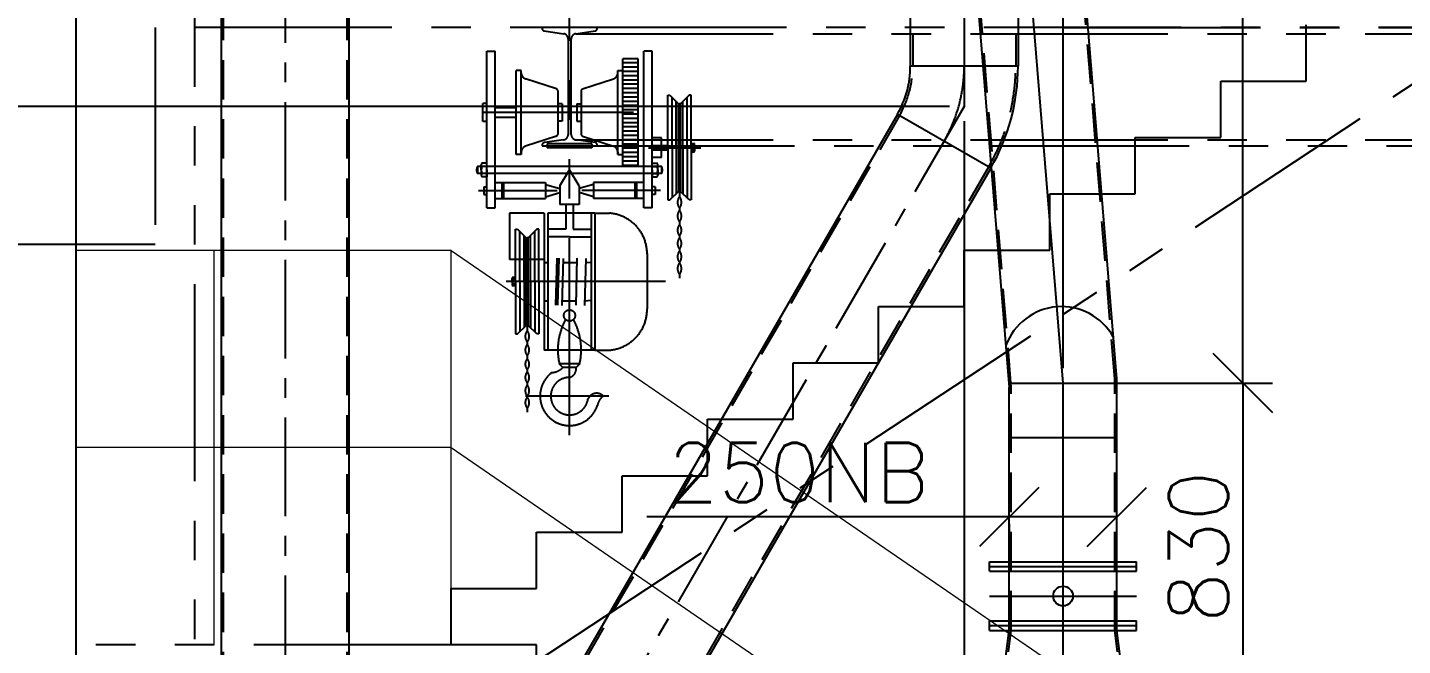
# Model space of a CAD drawing. Header units: inches. Extents: x 0 to 157513, y -28488 to 35640.
# Drawn here: x 18911 to 22395, y 20677 to 22244 of the extents above; entities that cross this region are included whole.
import ezdxf

# ---------------------------------------------------------------- set-up
doc = ezdxf.new("R2010")
doc.units = ezdxf.units.IN
doc.header["$LTSCALE"] = 400
doc.header["$MEASUREMENT"] = 0
for name, pattern in [('CENTER', [2, 1.25, -0.25, 0.25, -0.25]), ('DASHED2', [0.375, 0.25, -0.125]), ('HIDDEN2', [4.7625, 3.175, -1.5875]), ('PHANTOM', [2.5, 1.25, -0.25, 0.25, -0.25, 0.25, -0.25])]:
    doc.linetypes.add(name, pattern=pattern)
for name, color, linetype in [('BF', 8, 'PHANTOM'), ('cen', 1, 'CENTER'), ('hid', 3, 'HIDDEN2')]:
    doc.layers.add(name, color=color, linetype=linetype)
doc.styles.add('ROMANS', font='romans')
doc.dimstyles.new('SAM2 60 SC', dxfattribs={"dimscale": 60, "dimtxt": 2.5, "dimasz": 2.5, "dimexe": 1.25, "dimexo": 0.625, "dimtad": 1, "dimtoh": 1, "dimdec": 0, "dimdsep": 46, "dimtxsty": 'ROMANS', "dimblk": 'OBLIQUE', "dimcen": 2.5, "dimclrd": 1, "dimclre": 1, "dimclrt": 256, "dimadec": 0, "dimazin": 2, "dimtfac": 1, "dimtdec": 0, "dimtofl": 0, "dimtmove": 0, "dimatfit": 3, "dimfxl": 1, "dimtolj": 1, "dimtzin": 0, "dimarcsym": 1})

# ---------------------------------------------------------------- blocks, each defined once
blk = doc.blocks.new('_OBLIQUE')
at = {"color": 0, "linetype": 'ByBlock'}
blk.add_line((-0.5, -0.5), (0.5, 0.5), dxfattribs=at)
blk = doc.blocks.new('*D46')
at = {"color": 1, "lineweight": -2}
for p, q in [((21671.6, 21040.9), (21671.6, 21078.4)), ((21398.6, 21003.4), (20480.8, 21003.4)), ((21671.6, 21003.4), (21398.6, 21003.4)), ((21398.6, 20986.3), (21398.6, 20928.4))]:
    blk.add_line(p, q, dxfattribs=at)
at = {"layer": 'Defpoints', "color": 0}
for p in [(21398.6, 21023.8, 6870.3), (21671.6, 21003.4, 6870.3), (21671.6, 21003.4)]:
    blk.add_point(p, dxfattribs=at)
at = {"color": 1, "lineweight": -2, "xscale": 150, "yscale": 150, "zscale": 150, "rotation": 180}
blk.add_blockref('_OBLIQUE', (21398.6, 21003.4), dxfattribs=at)
at = {"color": 1, "lineweight": -2, "xscale": 150, "yscale": 150, "zscale": 150}
blk.add_blockref('_OBLIQUE', (21671.6, 21003.4), dxfattribs=at)
at = {"insert": (20864.7, 21115.9), "char_height": 150, "attachment_point": 5, "style": 'ROMANS'}
blk.add_mtext('\\A1;250NB', dxfattribs=at)
blk = doc.blocks.new('611bf4strgesv')
at = {"layer": 'BF'}
for p, q in [((-12510.6, 31517.3, 405.4), (-12510.6, 23887.1, 405.4)), ((-11560.6, 30133.7, 405.4), (-11560.6, 31195.2, 405.4)), ((-12610.6, 31167.3, 415), (-12610.6, 30617.3, 415)), ((-7010.6, 31167.3, -1334.8), (-12610.6, 31167.3, -1334.8)), ((-11643.9, 29560.3, 405.4), (-9207.1, 31167.6, 405.4)), ((-11490.2, 31167.3, -665819.8), (-11630.2, 31167.3, -665819.8)), ((-11630.2, 31167.3, -665819.8), (-11630.2, 31165.5, -665819.8)), ((-11625, 31158.8, -665819.8), (-11576, 31151.9, -665819.8)), ((-11544.4, 31151.9, -665819.8), (-11495.2, 31158.8, -665819.8)), ((-11544.4, 31151.9, -665903.6), (-4810.2, 31151.9, -665903.6)), ((-11490.2, 31165.5, -665819.8), (-11490.2, 31167.3, -665819.8)), ((-10310.1, 31167.3, -665903.6), (-4810.2, 31167.3, -665903.6)), ((-9694, 31031.7, 416.2), (-9694, 31174.6, 416.2)), ((-11563.9, 31138.1, -665819.8), (-11563.9, 30896.6, -665819.8)), ((-11556.4, 30896.6, -665819.8), (-11556.4, 31138.1, -665819.8)), ((-11770.4, 30710.1, 405.4), (-11770.4, 31107.4, 405.4)), ((-11770.4, 31107.4, 405.4), (-11748.9, 31107.4, 405.4)), ((-11748.9, 30710.1, 405.4), (-11748.9, 31107.4, 405.4)), ((-11425.4, 30815.4, 405.4), (-11425.4, 31088.4, 405.4)), ((-11387, 31088.4, 405.4), (-11425.4, 31088.4, 405.4)), ((-11387, 31077.6, 405.4), (-11425.4, 31077.6, 405.4)), ((-11387, 30815.4, 405.4), (-11387, 31088.4, 405.4)), ((-11372.3, 30710.1, 405.4), (-11372.3, 31107.4, 405.4)), ((-11350.8, 31107.4, 405.4), (-11372.3, 31107.4, 405.4)), ((-11350.8, 30710.1, 405.4), (-11350.8, 31107.4, 405.4)), ((-11695.8, 30845.2, 405.4), (-11695.8, 31058.7, 405.4)), ((-11682.9, 31058.7, 405.4), (-11695.8, 31058.7, 405.4)), ((-11682.9, 30845.2, 405.4), (-11682.9, 31058.7, 405.4)), ((-11438.3, 30845.2, 405.4), (-11438.3, 31058.7, 405.4)), ((-11438.3, 31058.7, 405.4), (-11425.4, 31058.7, 405.4)), ((-11438.3, 31058.7, 405.4), (-11425.4, 31058.7, 405.4)), ((-11387, 31066.8, 405.4), (-11425.4, 31066.8, 405.4)), ((-11387, 31056, 405.4), (-11425.4, 31056, 405.4)), ((-11387, 31045.2, 405.4), (-11425.4, 31045.2, 405.4)), ((-11593.8, 31011.8, 405.4), (-11671.8, 31037.3, 405.4)), ((-11590.1, 31006.7, 405.4), (-11590.1, 30897.2, 405.4)), ((-11531.1, 31006.7, 405.4), (-11531.1, 30897.2, 405.4)), ((-11527.4, 31011.8, 405.4), (-11449.4, 31037.3, 405.4)), ((-11387, 31034.3, 405.4), (-11425.4, 31034.3, 405.4)), ((-11387, 31023.5, 405.4), (-11425.4, 31023.5, 405.4)), ((-11387, 31012.7, 405.4), (-11425.4, 31012.7, 405.4)), ((-9910.7, 30888.8, 416.2), (-9910.7, 31031.7, 416.2)), ((-9910.7, 31031.7, 416.2), (-9694, 31031.7, 416.2)), ((-11780, 30928.9, 405.4), (-11780, 30975, 405.4)), ((-11770.4, 30975, 405.4), (-11780, 30975, 405.4)), ((-11579.3, 30973.9, 405.4), (-11590.1, 30973.9, 405.4)), ((-11579.3, 30973.9, 405.4), (-11579.3, 30930, 405.4)), ((-11541.9, 30973.9, 405.4), (-11541.9, 30930, 405.4)), ((-11541.9, 30973.9, 405.4), (-11531.1, 30973.9, 405.4)), ((-11387, 31001.9, 405.4), (-11425.4, 31001.9, 405.4)), ((-11387, 30991.1, 405.4), (-11425.4, 30991.1, 405.4)), ((-11387, 30980.3, 405.4), (-11425.4, 30980.3, 405.4)), ((-11311.6, 30995.6, 405.4), (-11306.2, 30995.6, 405.4)), ((-11311.6, 30862.9, 405.4), (-11311.6, 30995.6, 405.4)), ((-11306.2, 30995.6, 405.4), (-11284.6, 30973.9, 405.4)), ((-11300.8, 30862.9, 405.4), (-11300.8, 30990.2, 405.4)), ((-11290, 30862.9, 405.4), (-11290, 30979.4, 405.4)), ((-11284.6, 30973.9, 405.4), (-11281.9, 30973.9, 405.4)), ((-11284.6, 30862.9, 405.4), (-11284.6, 30973.9, 405.4)), ((-11279.2, 30973.9, 405.4), (-11281.9, 30973.9, 405.4)), ((-11257.5, 30995.6, 405.4), (-11279.2, 30973.9, 405.4)), ((-11279.2, 30862.9, 405.4), (-11279.2, 30973.9, 405.4)), ((-11273.8, 30862.9, 405.4), (-11273.8, 30979.4, 405.4)), ((-11262.9, 30862.9, 405.4), (-11262.9, 30990.2, 405.4)), ((-11252.1, 30995.6, 405.4), (-11257.5, 30995.6, 405.4)), ((-11252.1, 30862.9, 405.4), (-11252.1, 30995.6, 405.4)), ((-11398.1, 30951.9, 405.4), (-11782.3, 30951.9, 405.4)), ((-11695.8, 30964.3, 405.4), (-11748.9, 30964.3, 405.4)), ((-11695.8, 30939.5, 405.4), (-11748.9, 30939.5, 405.4)), ((-11387, 30969.4, 405.4), (-11425.4, 30969.4, 405.4)), ((-11387, 30958.6, 405.4), (-11425.4, 30958.6, 405.4)), ((-11387, 30947.8, 405.4), (-11425.4, 30947.8, 405.4)), ((-11387, 30937, 405.4), (-11425.4, 30937, 405.4)), ((-11770.4, 30928.9, 405.4), (-11780, 30928.9, 405.4)), ((-11579.3, 30930, 405.4), (-11590.1, 30930, 405.4)), ((-11541.9, 30930, 405.4), (-11531.1, 30930, 405.4)), ((-11387, 30926.2, 405.4), (-11425.4, 30926.2, 405.4)), ((-11387, 30915.4, 405.4), (-11425.4, 30915.4, 405.4)), ((-11387, 30904.5, 405.4), (-11425.4, 30904.5, 405.4)), ((-11593.8, 30892, 405.4), (-11671.8, 30866.6, 405.4)), ((-11630.2, 30869.7, -665819.8), (-11630.2, 30867.3, -665819.8)), ((-11630.2, 30867.3, -665819.8), (-11490.2, 30867.3, -665819.8)), ((-11576, 30882.7, -665819.8), (-11623.2, 30876.1, -665819.8)), ((-11503.8, 30873, 405.4), (-11617.4, 30873, 405.4)), ((-11617.4, 30873, 405.4), (-11617.4, 30862.2, 405.4)), ((-11544.4, 30882.7, -665903.6), (-4810.2, 30882.7, -665903.6)), ((-11495.3, 30875.8, -665819.8), (-11544.4, 30882.7, -665819.8)), ((-11527.4, 30892, 405.4), (-11449.4, 30866.6, 405.4)), ((-11503.8, 30873, 405.4), (-11503.8, 30862.2, 405.4)), ((-11490.2, 30867.3, -665819.8), (-11490.2, 30869.1, -665819.8)), ((-11490.2, 30867.3, -665903.6), (-4810.2, 30867.3, -665903.6)), ((-11387, 30893.7, 405.4), (-11425.4, 30893.7, 405.4)), ((-11387, 30882.9, 405.4), (-11425.4, 30882.9, 405.4)), ((-11387, 30872.1, 405.4), (-11425.4, 30872.1, 405.4)), ((-11327.5, 30887.9, 405.4), (-11350.8, 30887.9, 405.4)), ((-11350.8, 30868.2, 405.4), (-11311.6, 30868.2, 405.4)), ((-11327.5, 30837.9, 405.4), (-11327.5, 30887.9, 405.4)), ((-11252.1, 30862.9, 405.4), (-11252.1, 30873.7, 405.4)), ((-11252.1, 30873.7, 405.4), (-11244.6, 30873.7, 405.4)), ((-11252.1, 30868.3, 405.4), (-11244.6, 30868.3, 405.4)), ((-11243.5, 30862.9, 405.4), (-11243.5, 30871, 405.4)), ((-10127.3, 30745.9, 416.2), (-10127.3, 30888.8, 416.2)), ((-10127.3, 30888.8, 416.2), (-9910.7, 30888.8, 416.2)), ((-11682.9, 30845.2, 405.4), (-11695.8, 30845.2, 405.4)), ((-11682.9, 30851.2, 405.4), (-11682.9, 30845.2, 405.4)), ((-11503.8, 30862.2, 405.4), (-11617.4, 30862.2, 405.4)), ((-11438.3, 30851.2, 405.4), (-11438.3, 30845.2, 405.4)), ((-11438.3, 30845.2, 405.4), (-11425.4, 30845.2, 405.4)), ((-11387, 30861.3, 405.4), (-11425.4, 30861.3, 405.4)), ((-11387, 30850.4, 405.4), (-11425.4, 30850.4, 405.4)), ((-11387, 30839.6, 405.4), (-11425.4, 30839.6, 405.4)), ((-11360.2, 30862.9, 405.4), (-11228.1, 30862.9, 405.4)), ((-11350.8, 30857.6, 405.4), (-11311.6, 30857.6, 405.4)), ((-11327.5, 30837.9, 405.4), (-11350.8, 30837.9, 405.4)), ((-11311.6, 30862.9, 405.4), (-11311.6, 30730.3, 405.4)), ((-11300.8, 30862.9, 405.4), (-11300.8, 30735.7, 405.4)), ((-11290, 30862.9, 405.4), (-11290, 30746.5, 405.4)), ((-11284.6, 30862.9, 405.4), (-11284.6, 30751.9, 405.4)), ((-11279.2, 30862.9, 405.4), (-11279.2, 30751.9, 405.4)), ((-11273.8, 30862.9, 405.4), (-11273.8, 30746.5, 405.4)), ((-11262.9, 30862.9, 405.4), (-11262.9, 30735.7, 405.4)), ((-11252.1, 30862.9, 405.4), (-11252.1, 30730.3, 405.4)), ((-11252.1, 30862.9, 405.4), (-11252.1, 30852.1, 405.4)), ((-11252.1, 30857.5, 405.4), (-11244.6, 30857.5, 405.4)), ((-11252.1, 30852.1, 405.4), (-11244.6, 30852.1, 405.4)), ((-11243.5, 30862.9, 405.4), (-11243.5, 30854.8, 405.4)), ((-11327.5, 30815.4, 405.4), (-11793.7, 30815.4, 405.4)), ((-11793.7, 30815.4, 405.4), (-11793.7, 30797.4, 405.4)), ((-11327.5, 30797.4, 405.4), (-11793.7, 30797.4, 405.4)), ((-11784.2, 30806.4, 405.4), (-11784.2, 30819.4, 405.4)), ((-11784.2, 30806.4, 405.4), (-11784.2, 30793.4, 405.4)), ((-11770.4, 30823.7, 405.4), (-11782.5, 30823.7, 405.4)), ((-11770.4, 30815.1, 405.4), (-11782.5, 30815.1, 405.4)), ((-11770.4, 30797.8, 405.4), (-11782.5, 30797.8, 405.4)), ((-11770.4, 30806.4, 405.4), (-11770.4, 30823.7, 405.4)), ((-11770.4, 30806.4, 405.4), (-11770.4, 30789.1, 405.4)), ((-11585.1, 30765.9, 405.4), (-11560.6, 30806.4, 405.4)), ((-11536.1, 30765.9, 405.4), (-11560.6, 30806.4, 405.4)), ((-11387, 30828.8, 405.4), (-11425.4, 30828.8, 405.4)), ((-11387, 30818, 405.4), (-11425.4, 30818, 405.4)), ((-11350.8, 30806.4, 405.4), (-11350.8, 30823.7, 405.4)), ((-11350.8, 30823.7, 405.4), (-11338.7, 30823.7, 405.4)), ((-11350.8, 30815.1, 405.4), (-11338.7, 30815.1, 405.4)), ((-11350.8, 30806.4, 405.4), (-11350.8, 30789.1, 405.4)), ((-11350.8, 30797.8, 405.4), (-11338.7, 30797.8, 405.4)), ((-11336.9, 30806.4, 405.4), (-11336.9, 30819.4, 405.4)), ((-11336.9, 30806.4, 405.4), (-11336.9, 30793.4, 405.4)), ((-11327.5, 30815.4, 405.4), (-11327.5, 30797.4, 405.4)), ((-11770.4, 30789.1, 405.4), (-11782.5, 30789.1, 405.4)), ((-11777.6, 30763.8, 405.4), (-11770.4, 30763.8, 405.4)), ((-11777.6, 30763.8, 405.4), (-11777.6, 30744.6, 405.4)), ((-11748.9, 30774.7, 405.4), (-11621.7, 30774.7, 405.4)), ((-11731.4, 30733.7, 405.4), (-11731.4, 30774.7, 405.4)), ((-11726.7, 30733.7, 405.4), (-11726.7, 30774.7, 405.4)), ((-11621.7, 30774.7, 405.4), (-11621.7, 30733.7, 405.4)), ((-11621.7, 30769.9, 405.4), (-11585.1, 30759.1, 405.4)), ((-11585.1, 30765.9, 405.4), (-11585.1, 30719.1, 405.4)), ((-11499.5, 30769.9, 405.4), (-11536.1, 30759.1, 405.4)), ((-11536.1, 30765.9, 405.4), (-11536.1, 30719.1, 405.4)), ((-11372.3, 30774.7, 405.4), (-11499.5, 30774.7, 405.4)), ((-11499.5, 30774.7, 405.4), (-11499.5, 30733.7, 405.4)), ((-11394.5, 30733.7, 405.4), (-11394.5, 30774.7, 405.4)), ((-11389.7, 30733.7, 405.4), (-11389.7, 30774.7, 405.4)), ((-11350.8, 30789.1, 405.4), (-11338.7, 30789.1, 405.4)), ((-11343.5, 30763.8, 405.4), (-11350.8, 30763.8, 405.4)), ((-11343.5, 30763.8, 405.4), (-11343.5, 30744.6, 405.4)), ((-11791.5, 30754.2, 405.4), (-11591.8, 30754.2, 405.4)), ((-11777.6, 30744.6, 405.4), (-11770.4, 30744.6, 405.4)), ((-11748.9, 30733.7, 405.4), (-11621.7, 30733.7, 405.4)), ((-11621.7, 30738.5, 405.4), (-11585.1, 30749.3, 405.4)), ((-11499.5, 30738.5, 405.4), (-11536.1, 30749.3, 405.4)), ((-11329.7, 30754.2, 405.4), (-11529.4, 30754.2, 405.4)), ((-11372.3, 30733.7, 405.4), (-11499.5, 30733.7, 405.4)), ((-11343.5, 30744.6, 405.4), (-11350.8, 30744.6, 405.4)), ((-11311.6, 30730.3, 405.4), (-11306.2, 30730.3, 405.4)), ((-11306.2, 30730.3, 405.4), (-11284.6, 30751.9, 405.4)), ((-11284.6, 30751.9, 405.4), (-11281.9, 30751.9, 405.4)), ((-11279.2, 30751.9, 405.4), (-11281.9, 30751.9, 405.4)), ((-11281.9, 30751.9, 405.4), (-11281.9, 30739, 405.4)), ((-11257.5, 30730.3, 405.4), (-11279.2, 30751.9, 405.4)), ((-11252.1, 30730.3, 405.4), (-11257.5, 30730.3, 405.4)), ((-10344, 30603, 416.2), (-10344, 30745.9, 416.2)), ((-10344, 30745.9, 416.2), (-10127.3, 30745.9, 416.2)), ((-11770.4, 30710.1, 405.4), (-11748.9, 30710.1, 405.4)), ((-11713, 30696.9, 405.4), (-11713, 30579.1, 405.4)), ((-11624.7, 30696.9, 405.4), (-11713, 30696.9, 405.4)), ((-11624.7, 30696.9, 405.4), (-11624.7, 30349.7, 405.4)), ((-11615.4, 30696.9, 405.4), (-11615.4, 30349.7, 405.4)), ((-11496.4, 30696.9, 405.4), (-11615.4, 30696.9, 405.4)), ((-11536.1, 30719.1, 405.4), (-11585.1, 30719.1, 405.4)), ((-11570.1, 30719.1, 405.4), (-11570.1, 30656.1, 405.4)), ((-11551.1, 30719.1, 405.4), (-11551.1, 30656.1, 405.4)), ((-11505.8, 30696.9, 405.4), (-11505.8, 30349.7, 405.4)), ((-11496.4, 30696.9, 405.4), (-11459.2, 30696.9, 405.4)), ((-11496.4, 30696.9, 405.4), (-11496.4, 30349.7, 405.4)), ((-11350.8, 30710.1, 405.4), (-11372.3, 30710.1, 405.4)), ((-11281.9, 30709.4, 405.4), (-11281.9, 30704.2, 405.4)), ((-11281.9, 30674.7, 405.4), (-11281.9, 30668.4, 405.4)), ((-11697.4, 30579.1, 405.4), (-11697.4, 30656, 405.4)), ((-11697.4, 30656, 405.4), (-11692, 30656, 405.4)), ((-11692, 30656, 405.4), (-11670.4, 30634.3, 405.4)), ((-11686.6, 30579.1, 405.4), (-11686.6, 30650.6, 405.4)), ((-11675.8, 30579.1, 405.4), (-11675.8, 30639.8, 405.4)), ((-11670.4, 30579.1, 405.4), (-11670.4, 30634.3, 405.4)), ((-11670.4, 30634.3, 405.4), (-11667.7, 30634.3, 405.4)), ((-11665, 30634.3, 405.4), (-11667.7, 30634.3, 405.4)), ((-11643.3, 30656, 405.4), (-11665, 30634.3, 405.4)), ((-11665, 30579.1, 405.4), (-11665, 30634.3, 405.4)), ((-11659.6, 30579.1, 405.4), (-11659.6, 30639.8, 405.4)), ((-11648.8, 30579.1, 405.4), (-11648.8, 30650.6, 405.4)), ((-11637.9, 30656, 405.4), (-11643.3, 30656, 405.4)), ((-11637.9, 30579.1, 405.4), (-11637.9, 30656, 405.4)), ((-11570.1, 30656.1, 405.4), (-11615.4, 30656.1, 405.4)), ((-11560.6, 30637.2, 405.4), (-11615.4, 30637.2, 405.4)), ((-11560.6, 30637.2, 405.4), (-11505.8, 30637.2, 405.4)), ((-11551.1, 30656.1, 405.4), (-11505.8, 30656.1, 405.4)), ((-11281.9, 30638.9, 405.4), (-11281.9, 30634.8, 405.4)), ((-12610.6, 30617.3, 415), (-13010.6, 30617.3, 415)), ((-11363.9, 30594.6, 405.4), (-11363.9, 30454, 405.4)), ((-11281.9, 30605.3, 405.4), (-11281.9, 30601.2, 405.4)), ((-10560.6, 30460.1, 416.2), (-10560.6, 30603, 416.2)), ((-10560.6, 30603, 416.2), (-10344, 30603, 416.2)), ((-11624.7, 30579.1, 405.4), (-11713, 30579.1, 405.4)), ((-11697.4, 30523.3, 405.4), (-11697.4, 30579.1, 405.4)), ((-11686.6, 30523.3, 405.4), (-11686.6, 30579.1, 405.4)), ((-11675.8, 30523.3, 405.4), (-11675.8, 30579.1, 405.4)), ((-11670.4, 30523.3, 405.4), (-11670.4, 30579.1, 405.4)), ((-11665, 30523.3, 405.4), (-11665, 30579.1, 405.4)), ((-11659.6, 30523.3, 405.4), (-11659.6, 30579.1, 405.4)), ((-11648.8, 30523.3, 405.4), (-11648.8, 30579.1, 405.4)), ((-11637.9, 30523.3, 405.4), (-11637.9, 30579.1, 405.4)), ((-11615.4, 30570.6, 405.4), (-11624.7, 30570.6, 405.4)), ((-11593, 30583, 405.4), (-11596.1, 30463.6, 405.4)), ((-11587.7, 30583, 405.4), (-11590.9, 30463.6, 405.4)), ((-11577, 30581.8, 405.4), (-11580.1, 30462.5, 405.4)), ((-11542, 30570.6, 405.4), (-11577.3, 30570.6, 405.4)), ((-11541.7, 30583, 405.4), (-11544.8, 30463.6, 405.4)), ((-11519.6, 30582, 405.4), (-11522.7, 30462.7, 405.4)), ((-11505.8, 30571.6, 405.4), (-11519.9, 30570.6, 405.4)), ((-11281.9, 30571.7, 405.4), (-11281.9, 30571, 405.4)), ((-11589.3, 30523.3, 405.4), (-11721.5, 30523.3, 405.4)), ((-11706.1, 30523.3, 405.4), (-11706.1, 30531.4, 405.4)), ((-11706.1, 30523.3, 405.4), (-11706.1, 30515.2, 405.4)), ((-11697.4, 30534.1, 405.4), (-11705, 30534.1, 405.4)), ((-11697.4, 30528.7, 405.4), (-11705, 30528.7, 405.4)), ((-11697.4, 30523.3, 405.4), (-11697.4, 30534.1, 405.4)), ((-11697.4, 30523.3, 405.4), (-11697.4, 30390.7, 405.4)), ((-11697.4, 30523.3, 405.4), (-11697.4, 30512.5, 405.4)), ((-11686.6, 30523.3, 405.4), (-11686.6, 30396.1, 405.4)), ((-11675.8, 30523.3, 405.4), (-11675.8, 30406.9, 405.4)), ((-11670.4, 30523.3, 405.4), (-11670.4, 30412.3, 405.4)), ((-11317.1, 30523.3, 405.4), (-11670, 30523.3, 405.4)), ((-11665, 30523.3, 405.4), (-11665, 30412.3, 405.4)), ((-11659.6, 30523.3, 405.4), (-11659.6, 30406.9, 405.4)), ((-11648.8, 30523.3, 405.4), (-11648.8, 30396.1, 405.4)), ((-11637.9, 30523.3, 405.4), (-11637.9, 30390.7, 405.4)), ((-11281.9, 30541.5, 405.4), (-11281.9, 30532.2, 405.4)), ((-11697.4, 30517.9, 405.4), (-11705, 30517.9, 405.4)), ((-11697.4, 30512.5, 405.4), (-11705, 30512.5, 405.4)), ((-11615.4, 30474.1, 405.4), (-11624.7, 30474.1, 405.4)), ((-11544.5, 30474.1, 405.4), (-11579.8, 30474.1, 405.4)), ((-11505.8, 30475.1, 405.4), (-11522.4, 30474.1, 405.4)), ((-10777.3, 30317.2, 416.2), (-10777.3, 30460.1, 416.2)), ((-10777.3, 30460.1, 416.2), (-10560.6, 30460.1, 416.2)), ((-11697.4, 30390.7, 405.4), (-11692, 30390.7, 405.4)), ((-11692, 30390.7, 405.4), (-11670.4, 30412.3, 405.4)), ((-11670.4, 30412.3, 405.4), (-11667.7, 30412.3, 405.4)), ((-11667.7, 30412.3, 405.4), (-11667.7, 30399.3, 405.4)), ((-11665, 30412.3, 405.4), (-11667.7, 30412.3, 405.4)), ((-11643.3, 30390.7, 405.4), (-11665, 30412.3, 405.4)), ((-11637.9, 30390.7, 405.4), (-11643.3, 30390.7, 405.4)), ((-11667.7, 30369.8, 405.4), (-11667.7, 30364.6, 405.4)), ((-11496.4, 30349.7, 405.4), (-11624.7, 30349.7, 405.4)), ((-11496.4, 30349.7, 405.4), (-11459.2, 30349.7, 405.4)), ((-11496.4, 30349.7, 405.4), (-11459.2, 30349.7, 405.4)), ((-11667.7, 30335.1, 405.4), (-11667.7, 30328.8, 405.4)), ((-11534.8, 30315.2, 405.4), (-11586.4, 30315.2, 405.4)), ((-11586.4, 30315.2, 405.4), (-11577.3, 30305.7, 405.4)), ((-11534.8, 30315.2, 405.4), (-11543.8, 30305.7, 405.4)), ((-10994, 30174.3, 416.2), (-10994, 30317.2, 416.2)), ((-10994, 30317.2, 416.2), (-10777.3, 30317.2, 416.2)), ((-11667.7, 30299.3, 405.4), (-11667.7, 30295.2, 405.4)), ((-11543.8, 30305.7, 405.4), (-11577.3, 30305.7, 405.4)), ((-11667.7, 30265.7, 405.4), (-11667.7, 30261.6, 405.4)), ((-11461.2, 30233, 405.4), (-11672.4, 30233, 405.4)), ((-11667.7, 30232.1, 405.4), (-11667.7, 30231.4, 405.4)), ((-11667.7, 30201.9, 405.4), (-11667.7, 30192.6, 405.4)), ((-11210.6, 30031.3, 416.2), (-11210.6, 30174.3, 416.2)), ((-11210.6, 30174.3, 416.2), (-10994, 30174.3, 416.2)), ((-11427.3, 29888.4, 416.2), (-11427.3, 30031.3, 416.2)), ((-11427.3, 30031.3, 416.2), (-11210.6, 30031.3, 416.2)), ((-11643.9, 29745.5, 416.2), (-11643.9, 29888.4, 416.2)), ((-11643.9, 29888.4, 416.2), (-11427.3, 29888.4, 416.2)), ((-11860.6, 29602.6, 416.2), (-11860.6, 29745.5, 416.2)), ((-11860.6, 29745.5, 416.2), (-11643.9, 29745.5, 416.2)), ((-11860.6, 29602.6, 405.4), (-12810.6, 29602.6, 405.4)), ((-11643.9, 29602.6, 416.2), (-11860.6, 29602.6, 416.2)), ((-11643.9, 29453.9, 416.2), (-11643.9, 29602.6, 416.2))]:
    blk.add_line(p, q, dxfattribs=at)
at = {"layer": 'BF', "linetype": 'CENTER', "ltscale": 20}
blk.add_line((-12810.6, 23887.1, 405.4), (-12810.6, 31317.6, 405.4), dxfattribs=at)
at = {"layer": 'BF', "linetype": 'CENTER', "lineweight": 9, "ltscale": 10}
for p, q in [((-11860.6, 30602.6, 405.4), (-12810.6, 30602.6, 405.4)), ((-12460.6, 29602.6, 405.4), (-12460.6, 30602.6, 405.4)), ((-11860.6, 29602.6, 405.4), (-11860.6, 30602.6, 405.4)), ((-11860.6, 30602.6, 405.4), (-9260.6, 28817.6, 405.4)), ((-11860.6, 30102.6, 405.4), (-12810.6, 30102.6, 405.4)), ((-11860.6, 30102.6, 405.4), (-9260.6, 28317.6, 405.4)), ((-10560.6, 28675.1, 405.4), (-10560.6, 29745.1, 405.4))]:
    blk.add_line(p, q, dxfattribs=at)
at = {"layer": 'BF'}
blk.add_circle((-11560.6, 30437.5, 405.4), 14.3, dxfattribs=at)
for centre, radius, start, end in [((-11623.2, 31165.5, -665819.8), 7, 180, 254.7331), ((-11577.9, 31138.1, -665819.8), 14, 360, 82), ((-11542.4, 31138.1, -665819.8), 14, 98, 180), ((-11497.2, 31165.6, -665819.8), 7, 285.9908, 359.9777), ((-11666.7, 31052.7, 405.4), 16.2, 180, 251.4615), ((-11454.5, 31052.7, 405.4), 16.2, 288.5385, 0), ((-11595.5, 31006.7, 405.4), 5.41, 0, 71.4615), ((-11525.7, 31006.7, 405.4), 5.41, 108.5385, 180), ((-11666.7, 30851.2, 405.4), 16.2, 108.5385, 180), ((-11623.1, 30869, -665819.8), 7.07, 90.2236, 174.0974), ((-11595.5, 30897.2, 405.4), 5.41, 288.5385, 0), ((-11577.9, 30896.6, -665819.8), 14, 278, 0), ((-11542.4, 30896.6, -665819.8), 14, 180, 262), ((-11525.7, 30897.2, 405.4), 5.41, 180, 251.4615), ((-11497.1, 30869.1, -665819.8), 6.96, 359.8793, 74.9825), ((-11454.5, 30851.2, 405.4), 16.2, 0, 71.4615), ((-11247.4, 30871, 405.4), 3.92, 316.3972, 43.6028), ((-11257.5, 30862.9, 405.4), 14.1, 337.3801, 22.6199), ((-11247.4, 30854.8, 405.4), 3.92, 316.3972, 43.6028), ((-11777.9, 30806.4, 405.4), 18.2, 150.3015, 209.6985), ((-11777.9, 30819.4, 405.4), 6.27, 136.3972, 223.6028), ((-11761.7, 30806.4, 405.4), 22.5, 157.3801, 202.6199), ((-11777.9, 30793.4, 405.4), 6.27, 136.3972, 223.6028), ((-11343.2, 30819.4, 405.4), 6.27, 316.3972, 43.6028), ((-11359.4, 30806.4, 405.4), 22.5, 337.3801, 22.6199), ((-11343.2, 30793.4, 405.4), 6.27, 316.3972, 43.6028), ((-11343.3, 30806.4, 405.4), 18.2, 330.3015, 29.6985), ((-11263.1, 30724.2, 405.4), 23.8, 141.7803, 218.2197), ((-11300.6, 30724.2, 405.4), 23.8, 321.7803, 38.2197), ((-11467.5, 30593.6, 405.4), 103.6, 359.4522, 85.379), ((-11263.1, 30689.5, 405.4), 23.8, 141.7803, 218.2197), ((-11300.6, 30689.5, 405.4), 23.8, 321.7803, 38.2197), ((-11263.1, 30653.7, 405.4), 23.8, 141.7803, 218.2197), ((-11300.6, 30653.7, 405.4), 23.8, 321.7803, 38.2197), ((-11263.1, 30620.1, 405.4), 23.8, 141.7803, 218.2197), ((-11300.6, 30620.1, 405.4), 23.8, 321.7803, 38.2197), ((-11263.1, 30586.5, 405.4), 23.8, 141.7803, 218.2197), ((-11300.6, 30586.5, 405.4), 23.8, 321.7803, 38.2197), ((-11263.1, 30556.3, 405.4), 23.8, 141.7803, 218.2197), ((-11300.6, 30556.3, 405.4), 23.8, 321.7803, 38.2197), ((-11702.2, 30531.4, 405.4), 3.92, 136.3972, 223.6028), ((-11692, 30523.3, 405.4), 14.1, 157.3801, 202.6199), ((-11702.2, 30515.2, 405.4), 3.92, 136.3972, 223.6028), ((-11467.5, 30453, 405.4), 103.6, 274.621, 0.5478), ((-11428.5, 30350.2, 405.4), 161.7, 151.5131, 192.5018), ((-11692.7, 30350.2, 405.4), 161.7, 347.4982, 28.4869), ((-11649, 30384.6, 405.4), 23.8, 141.7803, 218.2197), ((-11686.4, 30384.6, 405.4), 23.8, 321.7803, 38.2197), ((-11649, 30349.9, 405.4), 23.8, 141.7803, 218.2197), ((-11686.4, 30349.9, 405.4), 23.8, 321.7803, 38.2197), ((-11649, 30314.1, 405.4), 23.8, 141.7803, 218.2197), ((-11686.4, 30314.1, 405.4), 23.8, 321.7803, 38.2197), ((-11649, 30280.5, 405.4), 23.8, 141.7803, 218.2197), ((-11686.4, 30280.5, 405.4), 23.8, 321.7803, 38.2197), ((-11560.6, 30233, 405.4), 74.6, 126.6708, 341.5371), ((-11560.6, 30233, 405.4), 47.5, 90, 351.4074), ((-11608.4, 30336.5, 405.4), 43.8, 274.3602, 315.2934), ((-11566.3, 30302.5, 405.4), 22.7, 284.5991, 8.0393), ((-11649, 30246.9, 405.4), 23.8, 141.7803, 218.2197), ((-11686.4, 30246.9, 405.4), 23.8, 321.7803, 38.2197), ((-11491.9, 30216.7, 405.4), 23.6, 44.7252, 157.0662), ((-11649, 30216.6, 405.4), 23.8, 141.7803, 218.2197), ((-11686.4, 30216.6, 405.4), 23.8, 321.7803, 38.2197), ((-11451.9, 30202.5, 405.4), 38.6, 127.0548, 169.7068)]:
    blk.add_arc(centre, radius, start, end, dxfattribs=at)
blk = doc.blocks.new('*D67')
at = {"color": 1, "lineweight": -2}
for p, q in [((21284.7, 24330.5), (21284.7, 25120.3)), ((21535.1, 21380.3), (21535.1, 25120.3)), ((21284.7, 25045.3), (21535.1, 25045.3))]:
    blk.add_line(p, q, dxfattribs=at)
at = {"layer": 'Defpoints', "color": 0}
for p in [(21535.1, 25045.3), (21284.7, 24293, 23.4), (21535.1, 21342.8, 6924.9)]:
    blk.add_point(p, dxfattribs=at)
at = {"color": 1, "lineweight": -2, "xscale": 150, "yscale": 150, "zscale": 150, "rotation": 180}
blk.add_blockref('_OBLIQUE', (21284.7, 25045.3), dxfattribs=at)
at = {"color": 1, "lineweight": -2, "xscale": 150, "yscale": 150, "zscale": 150}
blk.add_blockref('_OBLIQUE', (21535.1, 25045.3), dxfattribs=at)
at = {"insert": (21409.9, 25157.8), "char_height": 150, "attachment_point": 5, "style": 'ROMANS'}
blk.add_mtext('\\A1;250', dxfattribs=at)
blk = doc.blocks.new('*D68')
at = {"color": 1, "lineweight": -2}
for p, q in [((21284.7, 22006.7), (21284.7, 19804.2)), ((20167.6, 20071.9), (20167.6, 19804.2)), ((20167.6, 19879.2), (21284.7, 19879.2))]:
    blk.add_line(p, q, dxfattribs=at)
at = {"layer": 'Defpoints', "color": 0}
for p in [(21284.7, 22044.2, 23.4), (20167.6, 20109.4, 23.4), (21284.7, 19879.2)]:
    blk.add_point(p, dxfattribs=at)
at = {"color": 1, "lineweight": -2, "xscale": 150, "yscale": 150, "zscale": 150, "rotation": 180}
blk.add_blockref('_OBLIQUE', (20167.6, 19879.2), dxfattribs=at)
at = {"color": 1, "lineweight": -2, "xscale": 150, "yscale": 150, "zscale": 150}
blk.add_blockref('_OBLIQUE', (21284.7, 19879.2), dxfattribs=at)
at = {"insert": (20726.2, 19991.7), "char_height": 150, "attachment_point": 5, "style": 'ROMANS'}
blk.add_mtext('\\A1;1117', dxfattribs=at)
blk = doc.blocks.new('*D71')
at = {"color": 1, "lineweight": -2}
for p, q in [((21567.1, 24424.5), (22065.9, 24424.5)), ((21990.9, 21342.8), (21990.9, 24424.5)), ((21709.1, 21342.8), (22065.9, 21342.8))]:
    blk.add_line(p, q, dxfattribs=at)
at = {"layer": 'Defpoints', "color": 0}
for p in [(21529.6, 24424.5, 23.4), (21990.9, 24424.5), (21671.6, 21342.8, 6924.9)]:
    blk.add_point(p, dxfattribs=at)
at = {"color": 1, "lineweight": -2, "xscale": 150, "yscale": 150, "zscale": 150}
for p, rotation in [((21990.9, 24424.5), 90), ((21990.9, 21342.8), 270)]:
    blk.add_blockref('_OBLIQUE', p, dxfattribs=dict(at, rotation=rotation))
at = {"insert": (21878.4, 22883.7), "char_height": 150, "attachment_point": 5, "rotation": 90, "style": 'ROMANS'}
blk.add_mtext('\\A1;3082', dxfattribs=at)
blk = doc.blocks.new('*D72')
at = {"color": 1, "lineweight": -2}
for p, q in [((21067.2, 22541.5), (17685.8, 22541.5)), ((17760.8, 22044.2), (17760.8, 22541.5)), ((21247.2, 22044.2), (17685.8, 22044.2))]:
    blk.add_line(p, q, dxfattribs=at)
at = {"layer": 'Defpoints', "color": 0}
for p in [(17760.8, 22541.5), (21104.7, 22541.5, 23.4), (21284.7, 22044.2, 23.4)]:
    blk.add_point(p, dxfattribs=at)
at = {"color": 1, "lineweight": -2, "xscale": 150, "yscale": 150, "zscale": 150}
for p, rotation in [((17760.8, 22541.5), 90), ((17760.8, 22044.2), 270)]:
    blk.add_blockref('_OBLIQUE', p, dxfattribs=dict(at, rotation=rotation))
at = {"insert": (17648.3, 22292.9), "char_height": 150, "attachment_point": 5, "rotation": 90, "style": 'ROMANS'}
blk.add_mtext('\\A1;497', dxfattribs=at)
blk = doc.blocks.new('*D73')
at = {"color": 1, "lineweight": -2}
for p, q in [((21572.6, 21342.8), (22065.9, 21342.8)), ((21990.9, 21342.8), (21990.9, 20512.8)), ((21734.6, 20512.8), (22065.9, 20512.8))]:
    blk.add_line(p, q, dxfattribs=at)
at = {"layer": 'Defpoints', "color": 0}
for p in [(21535.1, 21342.8, 6924.9), (21697.1, 20512.8, 6924.9), (21990.9, 20512.8)]:
    blk.add_point(p, dxfattribs=at)
at = {"color": 1, "lineweight": -2, "xscale": 150, "yscale": 150, "zscale": 150}
for p, rotation in [((21990.9, 21342.8), 90), ((21990.9, 20512.8), 270)]:
    blk.add_blockref('_OBLIQUE', p, dxfattribs=dict(at, rotation=rotation))
at = {"insert": (21878.4, 20927.8), "char_height": 150, "attachment_point": 5, "rotation": 90, "style": 'ROMANS'}
blk.add_mtext('\\A1;830', dxfattribs=at)
blk = doc.blocks.new('*D74')
at = {"color": 1, "lineweight": -2}
for p, q in [((21247.2, 22044.2), (17685.8, 22044.2)), ((17760.8, 22044.2), (17760.8, 20109.4)), ((20130.1, 20109.4), (17685.8, 20109.4))]:
    blk.add_line(p, q, dxfattribs=at)
at = {"layer": 'Defpoints', "color": 0}
for p in [(21284.7, 22044.2, 23.4), (17760.8, 20109.4), (20167.6, 20109.4, 23.4)]:
    blk.add_point(p, dxfattribs=at)
at = {"color": 1, "lineweight": -2, "xscale": 150, "yscale": 150, "zscale": 150}
for p, rotation in [((17760.8, 22044.2), 90), ((17760.8, 20109.4), 270)]:
    blk.add_blockref('_OBLIQUE', p, dxfattribs=dict(at, rotation=rotation))
at = {"insert": (17648.3, 21076.8), "char_height": 150, "attachment_point": 5, "rotation": 90, "style": 'ROMANS'}
blk.add_mtext('\\A1;1935', dxfattribs=at)
blk = doc.blocks.new('*D78')
at = {"color": 1, "lineweight": -2}
for p, q in [((19527.2, 24424.5), (17258, 24424.5)), ((17333, 24424.5), (17333, 17859.3)), ((19527.2, 17859.3), (17258, 17859.3))]:
    blk.add_line(p, q, dxfattribs=at)
at = {"layer": 'Defpoints', "color": 0}
for p in [(19564.7, 24424.5, 23.4), (17333, 17859.3), (19564.7, 17859.3, 23.4)]:
    blk.add_point(p, dxfattribs=at)
at = {"color": 1, "lineweight": -2, "xscale": 150, "yscale": 150, "zscale": 150}
for p, rotation in [((17333, 24424.5), 90), ((17333, 17859.3), 270)]:
    blk.add_blockref('_OBLIQUE', p, dxfattribs=dict(at, rotation=rotation))
at = {"insert": (17220.5, 21141.9), "char_height": 150, "attachment_point": 5, "rotation": 90, "style": 'ROMANS'}
blk.add_mtext('\\A1;6565', dxfattribs=at)

msp = doc.modelspace()

# ---------------------------------------------------------------- linework, layer by layer
at = {"color": 1, "linetype": 'CENTER', "ltscale": 10}
for p, q in [((21535.1, 21342.8, 6924.9), (21284.7, 24424.5, 23.4)), ((21535.1, 20532, 6924.9), (21535.1, 21342.8, 6924.9)), ((21348.6, 20802.8, 6924.9), (21721.6, 20802.8, 6924.9))]:
    msp.add_line(p, q, dxfattribs=at)
at = {"ltscale": 10}
for p, q in [((21671.2, 21353.9, 6924.9), (21420.8, 24435.6, 23.4)), ((21399.1, 21331.8, 6924.9), (21148.7, 24413.5, 23.4)), ((19402.7, 18161.7, 23.4), (19402.7, 23967.5, 23.4)), ((19726.7, 18161.7, 23.4), (19726.7, 23967.5, 23.4)), ((21148.2, 22378.5, 23.4), (21148.2, 22146.3, 23.4)), ((21421.2, 22378.5, 23.4), (21421.2, 22146.3, 23.4)), ((21421.2, 22146.3, 23.4), (21148.2, 22146.3, 23.4)), ((21115.5, 22024, 23.4), (20100.5, 20266, 23.4)), ((21351.9, 21887.5, 23.4), (21115.5, 22024, 23.4)), ((21351.9, 21887.5, 23.4), (20336.9, 20129.5, 23.4)), ((21398.6, 20715.8, 6924.9), (21398.6, 21331.7, 6924.9)), ((21671.6, 20715.8, 6924.9), (21671.6, 21353.9, 6924.9)), ((21671.6, 21204.2, 6924.9), (21398.6, 21204.2, 6924.9)), ((21348.6, 20865.8, 6924.9), (21348.6, 20889.8, 6924.9)), ((21348.6, 20889.8, 6924.9), (21721.6, 20889.8, 6924.9)), ((21348.6, 20877.8, 6924.9), (21721.6, 20877.8, 6924.9)), ((21721.6, 20865.8, 6924.9), (21721.6, 20889.8, 6924.9)), ((21348.6, 20865.8, 6924.9), (21721.6, 20865.8, 6924.9)), ((21398.6, 20715.8, 6924.9), (21398.6, 20811.9, 6924.9)), ((21348.6, 20715.8, 6924.9), (21348.6, 20739.8, 6924.9)), ((21348.6, 20739.8, 6924.9), (21721.6, 20739.8, 6924.9)), ((21721.6, 20715.8, 6924.9), (21721.6, 20739.8, 6924.9)), ((21348.6, 20727.8, 6924.9), (21721.6, 20727.8, 6924.9)), ((21348.6, 20715.8, 6924.9), (21721.6, 20715.8, 6924.9)), ((21373.1, 20512.8, 6924.9), (21398.6, 20715.8, 6924.9)), ((21697.1, 20512.8, 6924.9), (21671.6, 20715.8, 6924.9))]:
    msp.add_line(p, q, dxfattribs=at)
at = {"color": 1, "linetype": 'CENTER', "ltscale": 3}
for p, q in [((21284.7, 22538.5, 23.4), (21284.7, 22044.2, 23.4)), ((21398.6, 21342.8, 6924.9), (21671.6, 21342.8, 6924.9))]:
    msp.add_line(p, q, dxfattribs=at)
at = {"ltscale": 10}
msp.add_circle((21535.1, 20802.8, 6924.9), 25, dxfattribs=at)
for centre, radius, start, end in [((20903.7, 22146.3, 23.4), 244.5, 330, 0), ((20903.7, 22146.3, 23.4), 517.5, 330, 0), ((21531.6, 21386.6, 6924.9), 150, 29.1804, 160.1101)]:
    msp.add_arc(centre, radius, start, end, dxfattribs=at)
at = {"layer": 'cen', "ltscale": 0.5}
for p, q in [((19564.7, 17805.2, 23.4), (19564.7, 24424.5, 23.4)), ((21284.7, 22044.2, 23.4), (20167.6, 20109.4, 23.4))]:
    msp.add_line(p, q, dxfattribs=at)
at = {"layer": 'cen'}
msp.add_arc((20903.7, 22146.3, 23.4), 381, 330, 0, dxfattribs=at)
at = {"layer": 'hid', "linetype": 'DASHED2'}
for p, q in [((21666.2, 21353.5, 6924.9), (21415.8, 24435.2, 23.4)), ((21404, 21332.2, 6924.9), (21153.6, 24413.9, 23.4)), ((19407.7, 18161.7, 23.4), (19407.7, 23967.5, 23.4)), ((19721.7, 18161.7, 23.4), (19721.7, 23967.5, 23.4)), ((21154.2, 22378.5, 23.4), (21154.2, 22146.3, 23.4)), ((21415.2, 22378.5, 23.4), (21415.2, 22146.3, 23.4)), ((21120.7, 22021, 23.4), (20105.7, 20263, 23.4)), ((21346.7, 21890.5, 23.4), (20331.7, 20132.5, 23.4)), ((21403.6, 20715.8, 6924.9), (21403.6, 21332.2, 6924.9)), ((21666.6, 20715.8, 6924.9), (21666.6, 21353.5, 6924.9)), ((21378.1, 20512.2, 6924.9), (21403.6, 20715.2, 6924.9)), ((21692.2, 20512.2, 6924.9), (21666.7, 20715.2, 6924.9))]:
    msp.add_line(p, q, dxfattribs=at)
for radius in [250.5, 511.5]:
    msp.add_arc((20903.7, 22146.3, 23.4), radius, 330, 0, dxfattribs=at)

# ---------------------------------------------------------------- block references
msp.add_blockref('611bf4strgesv', (31845.3, -8923.4, -372.4))

# ---------------------------------------------------------------- dimensions: what is measured, and where the dimension line sits
dim = msp.add_linear_dim(base=(21535.1, 25045.3), p1=(21284.7, 24293, 23.4), p2=(21535.1, 21342.8, 6924.9), dimstyle='SAM2 60 SC')
dim.commit()
dim.dimension.update_dxf_attribs({"geometry": '*D67', "text_midpoint": (21409.9, 25045.3), "dimtype": 160})
for base, p1, p2, picture, middle in [((17333, 17859.3), (19564.7, 24424.5, 23.4), (19564.7, 17859.3, 23.4), '*D78', (17220.5, 21141.9)), ((21990.9, 24424.5), (21671.6, 21342.8, 6924.9), (21529.6, 24424.5, 23.4), '*D71', (21878.4, 22883.7)), ((17760.8, 22541.5), (21284.7, 22044.2, 23.4), (21104.7, 22541.5, 23.4), '*D72', (17648.3, 22292.9)), ((17760.8, 20109.4), (21284.7, 22044.2, 23.4), (20167.6, 20109.4, 23.4), '*D74', (17648.3, 21076.8)), ((21990.9, 20512.8), (21535.1, 21342.8, 6924.9), (21697.1, 20512.8, 6924.9), '*D73', (21878.4, 20927.8))]:
    dim = msp.add_linear_dim(base=base, p1=p1, p2=p2, angle=90, dimstyle='SAM2 60 SC')
    dim.commit()
    dim.dimension.update_dxf_attribs({"geometry": picture, "text_midpoint": middle})
dim = msp.add_linear_dim(base=(21284.7, 19879.2), p1=(20167.6, 20109.4, 23.4), p2=(21284.7, 22044.2, 23.4), dimstyle='SAM2 60 SC')
dim.commit()
dim.dimension.update_dxf_attribs({"geometry": '*D68', "text_midpoint": (20726.2, 19991.7)})
dim = msp.add_linear_dim(base=(21671.6, 21003.4, 54.6), p1=(21398.6, 21023.8, 6924.9), p2=(21671.6, 21003.4, 6924.9), text='250NB', dimstyle='SAM2 60 SC')
dim.commit()
dim.dimension.update_dxf_attribs({"geometry": '*D46', "text_midpoint": (20864.7, 21003.4, 54.6), "dimtype": 160})

doc.saveas('drawing.dxf')
